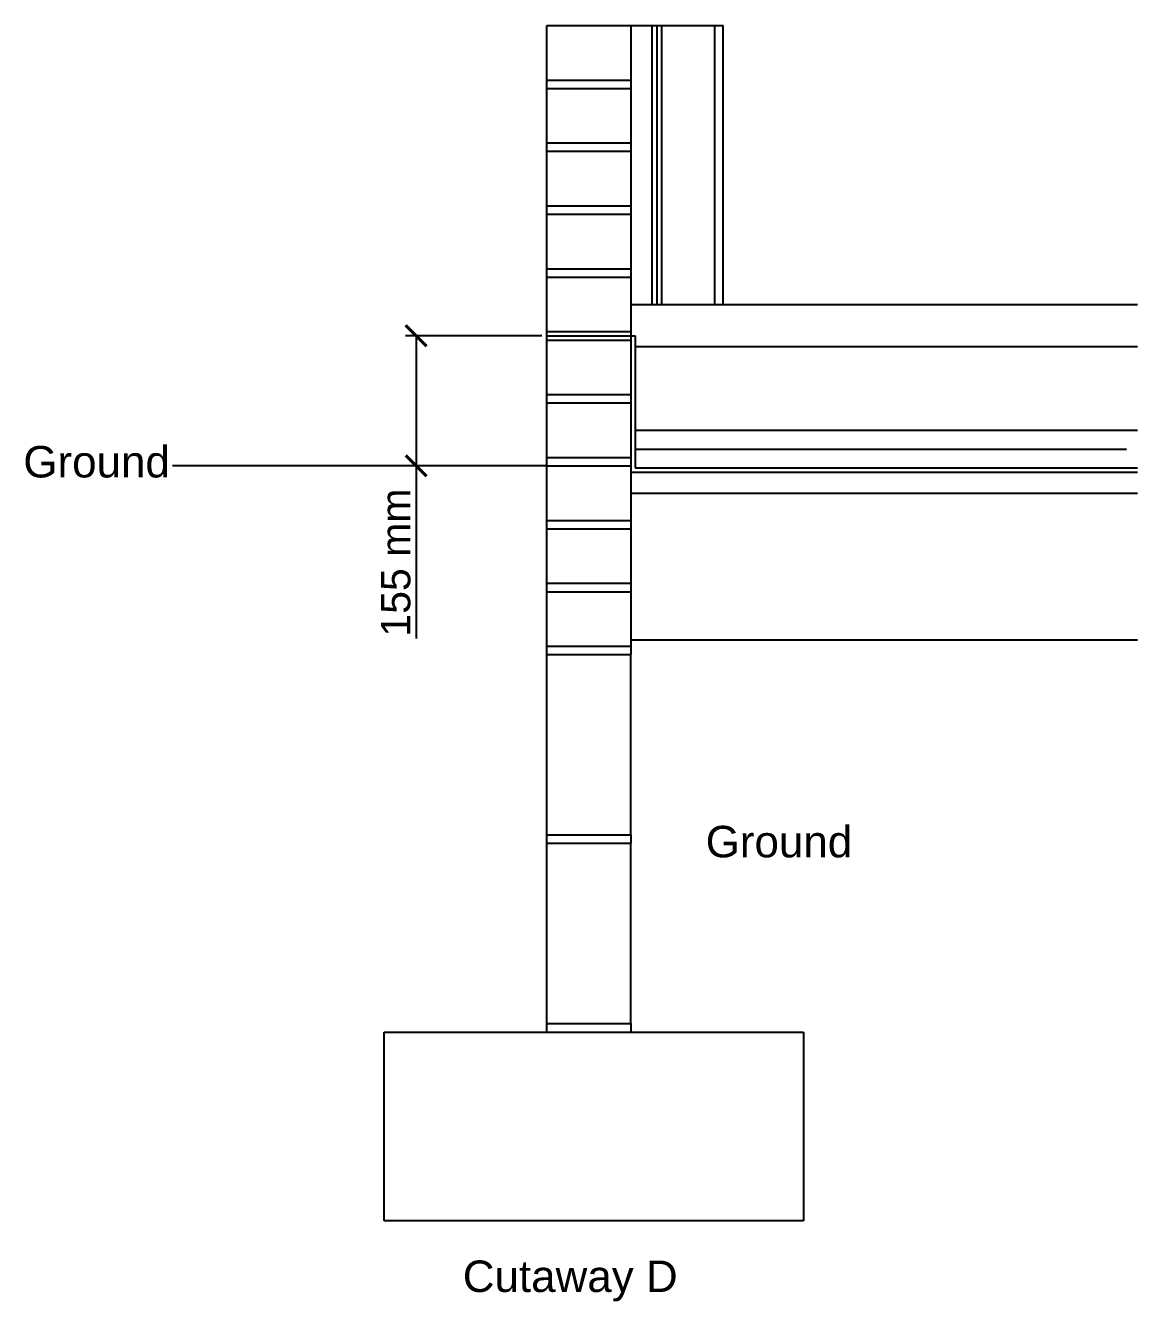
# Model space of a CAD drawing. Header units: millimetres. Extents: x -11841 to 102307, y -68819 to 40378.
# Drawn here: x 37252 to 39903, y -3698 to -656 of the extents above; entities that cross this region are included whole.
import ezdxf

# ---------------------------------------------------------------- set-up
doc = ezdxf.new("R2010")
doc.units = ezdxf.units.MM
doc.styles.get("Standard").update_dxf_attribs({"font": 'Arial.ttf'})
doc.linetypes.add('BATTING', pattern='A,0.00254,-2.54,[134,ltypeshp.shx,S=2.54,R=0,X=-2.54,Y=0],-5.08,[134,ltypeshp.shx,S=2.54,R=180,X=2.54,Y=0],-2.54', length=10.16254)
doc.dimstyles.new('JRMStyle', dxfattribs={"dimtxt": 3.5, "dimasz": 2.5, "dimexe": 1.25, "dimexo": 0.625, "dimtad": 1, "dimdec": 0, "dimdsep": 46, "dimtxsty": 'Standard', "dimblk": 'ARCHTICK', "dimblk1": 'ARCHTICK', "dimblk2": 'ARCHTICK', "dimcen": 2.5, "dimadec": 0, "dimazin": 0, "dimtfac": 1, "dimtdec": 0, "dimtmove": 0, "dimatfit": 3, "dimldrblk": 'ARCHTICK', "dimfxl": 1, "dimarcsym": 0})

# ---------------------------------------------------------------- blocks, each defined once
blk = doc.blocks.new('_ArchTick')
at = {"color": 0, "linetype": 'ByBlock', "const_width": 0.15}
blk.add_lwpolyline([(-0.5, -0.5), (0.5, 0.5)], dxfattribs=at)
blk = doc.blocks.new('*D79')
at = {"color": 0, "lineweight": -2, "ltscale": 0.58, "transparency": 16777216}
for p, q in [((38482.46544059785, -1395.600766150725), (38158.09673336643, -1395.600766150724)), ((38183.09673336643, -1395.600766150724), (38183.09673336643, -1705.600766150724)), ((38482.46544059785, -1705.600766150725), (38158.09673336643, -1705.600766150724)), ((38183.09673336643, -1705.600766150724), (38183.09673336643, -2116.896809806932))]:
    blk.add_line(p, q, dxfattribs=at)
at = {"layer": 'Defpoints', "color": 0, "ltscale": 0.58, "transparency": 16777216}
for p in [(38494.96544059785, -1395.600766150725), (38183.09673336643, -1705.600766150724), (38494.96544059785, -1705.600766150725)]:
    blk.add_point(p, dxfattribs=at)
at = {"color": 0, "lineweight": -2, "ltscale": 0.58, "transparency": 16777216, "xscale": 50, "yscale": 50, "zscale": 50}
for p, rotation in [((38183.09673336643, -1395.600766150724), 90), ((38183.09673336643, -1705.600766150724), 270)]:
    blk.add_blockref('_ArchTick', p, dxfattribs=dict(at, rotation=rotation))
at = {"color": 0, "ltscale": 0.58, "transparency": 16777216, "insert": (38134.85662422591, -1936.248787978822), "char_height": 70, "attachment_point": 5, "rotation": 90}
blk.add_mtext('155 mm', dxfattribs=at)

msp = doc.modelspace()

# ---------------------------------------------------------------- linework, layer by layer
for p, q in [((38494.96544059785, -785.6007661507238), (38494.96544059785, -655.6007661507238)), ((38494.96544059785, -655.6007661507238), (38694.96544059785, -655.6007661507238)), ((38694.96544059785, -655.6007661507238), (38694.96544059785, -785.6007661507238)), ((38694.96544059785, -655.6007661507238), (38894.96544059785, -655.6007661507238)), ((38744.96544059785, -655.6007661507239), (38744.96544059785, -1320.600766150724)), ((38768.96544059785, -1320.600766150724), (38768.96544059784, -655.6007661507238)), ((38894.96544059785, -1320.600766150724), (38894.96544059785, -655.6007661507238)), ((38894.96544059785, -655.6007661507238), (38914.96544059785, -655.6007661507238)), ((38914.96544059785, -1320.600766150724), (38914.96544059785, -655.6007661507238)), ((38494.96544059785, -805.6007661507238), (38494.96544059785, -785.6007661507238)), ((38494.96544059785, -785.6007661507238), (38694.96544059785, -785.6007661507238)), ((38694.96544059785, -785.6007661507238), (38694.96544059785, -805.6007661507238)), ((38494.96544059785, -935.6007661507238), (38494.96544059785, -805.6007661507238)), ((38494.96544059785, -805.6007661507238), (38694.96544059785, -805.6007661507238)), ((38694.96544059785, -805.6007661507238), (38694.96544059785, -935.6007661507238)), ((38494.96544059785, -955.6007661507238), (38494.96544059785, -935.6007661507238)), ((38494.96544059785, -935.6007661507238), (38694.96544059785, -935.6007661507238)), ((38694.96544059785, -935.6007661507238), (38694.96544059785, -955.6007661507238)), ((38494.96544059785, -1085.600766150724), (38494.96544059785, -955.6007661507238)), ((38494.96544059785, -955.6007661507238), (38694.96544059785, -955.6007661507238)), ((38694.96544059785, -955.6007661507238), (38694.96544059785, -1085.600766150724)), ((38494.96544059785, -1105.600766150724), (38494.96544059785, -1085.600766150724)), ((38494.96544059785, -1085.600766150724), (38694.96544059785, -1085.600766150724)), ((38694.96544059785, -1085.600766150724), (38694.96544059785, -1105.600766150724)), ((38494.96544059785, -1235.600766150724), (38494.96544059785, -1105.600766150724)), ((38494.96544059785, -1105.600766150724), (38694.96544059785, -1105.600766150724)), ((38694.96544059785, -1105.600766150724), (38694.96544059785, -1235.600766150724)), ((38494.96544059785, -1255.600766150724), (38494.96544059785, -1235.600766150724)), ((38494.96544059785, -1235.600766150724), (38694.96544059785, -1235.600766150724)), ((38694.96544059785, -1235.600766150724), (38694.96544059785, -1255.600766150724)), ((38494.96544059785, -1385.600766150724), (38494.96544059785, -1255.600766150724)), ((38494.96544059785, -1255.600766150724), (38694.96544059785, -1255.600766150724)), ((38694.96544059785, -1255.600766150724), (38694.96544059785, -1385.600766150724)), ((38694.96544059785, -1320.600766150724), (39902.75506659667, -1320.600766150724)), ((38494.96544059785, -1405.600766150724), (38494.96544059785, -1385.600766150724)), ((38494.96544059785, -1385.600766150724), (38694.96544059785, -1385.600766150724)), ((38494.96544059785, -1395.600766150724), (38694.96544059785, -1395.600766150724)), ((38694.96544059785, -1385.600766150724), (38694.96544059785, -1405.600766150724)), ((38694.96544059785, -1395.600766150724), (38704.96544059785, -1395.600766150724)), ((38704.96544059785, -1395.600766150724), (38704.96544059785, -1710.600766150724)), ((38494.96544059785, -1535.600766150724), (38494.96544059785, -1405.600766150724)), ((38494.96544059785, -1405.600766150724), (38694.96544059785, -1405.600766150724)), ((38694.96544059785, -1405.600766150724), (38694.96544059785, -1535.600766150724)), ((38704.96544059785, -1420.600766150724), (39902.75506659667, -1420.600766150724)), ((38494.96544059785, -1555.600766150724), (38494.96544059785, -1535.600766150724)), ((38494.96544059785, -1535.600766150724), (38694.96544059785, -1535.600766150724)), ((38694.96544059785, -1535.600766150724), (38694.96544059785, -1555.600766150724)), ((38494.96544059785, -1685.600766150724), (38494.96544059785, -1555.600766150724)), ((38494.96544059785, -1555.600766150724), (38694.96544059785, -1555.600766150724)), ((38694.96544059785, -1555.600766150724), (38694.96544059785, -1685.600766150724)), ((38704.96544059785, -1620.600766150724), (39902.75506659667, -1620.600766150724)), ((38494.96544059785, -1705.600766150724), (38494.96544059785, -1685.600766150724)), ((38494.96544059785, -1685.600766150724), (38694.96544059785, -1685.600766150724)), ((38694.96544059785, -1685.600766150724), (38694.96544059785, -1705.600766150724)), ((38494.96544059785, -1705.600766150724), (37602.00483034423, -1705.600766150724)), ((38494.96544059785, -1835.600766150724), (38494.96544059785, -1705.600766150724)), ((38494.96544059785, -1705.600766150724), (38694.96544059785, -1705.600766150724)), ((38694.96544059785, -1705.600766150724), (38694.96544059785, -1835.600766150724)), ((38694.96544059785, -1720.600766150724), (39902.75506659667, -1720.600766150724)), ((38704.96544059785, -1710.600766150724), (39902.75506659667, -1710.600766150724)), ((38694.96544059785, -1770.600766150724), (39902.75506659667, -1770.600766150724)), ((38494.96544059785, -1855.600766150724), (38494.96544059785, -1835.600766150724)), ((38494.96544059785, -1835.600766150724), (38694.96544059785, -1835.600766150724)), ((38494.96544059785, -1985.600766150724), (38494.96544059785, -1855.600766150724)), ((38494.96544059785, -1855.600766150724), (38694.96544059785, -1855.600766150724)), ((38694.96544059785, -1835.600766150724), (38694.96544059785, -1855.600766150724)), ((38694.96544059785, -1855.600766150724), (38694.96544059785, -1985.600766150724)), ((38494.96544059785, -2005.600766150724), (38494.96544059785, -1985.600766150724)), ((38494.96544059785, -1985.600766150724), (38694.96544059785, -1985.600766150724)), ((38494.96544059785, -2135.600766150724), (38494.96544059785, -2005.600766150724)), ((38494.96544059785, -2005.600766150724), (38694.96544059785, -2005.600766150724)), ((38694.96544059785, -1985.600766150724), (38694.96544059785, -2005.600766150724)), ((38694.96544059785, -2005.600766150724), (38694.96544059785, -2135.600766150724)), ((38694.96544059785, -2120.600766150724), (39902.75506659667, -2120.600766150724)), ((38494.96544059785, -2155.600766150724), (38494.96544059785, -2135.600766150724)), ((38494.96544059785, -2135.600766150724), (38694.96544059785, -2135.600766150724)), ((38494.96544059785, -2585.600766150724), (38494.96544059785, -2155.600766150724)), ((38494.96544059785, -2155.600766150724), (38694.96544059785, -2155.600766150724)), ((38694.96544059785, -2135.600766150724), (38694.96544059785, -2155.600766150724)), ((38694.96544059785, -2585.600766150724), (38694.96544059785, -2155.600766150724)), ((38494.96544059785, -2605.600766150724), (38494.96544059785, -2585.600766150724)), ((38494.96544059785, -2585.600766150724), (38694.96544059785, -2585.600766150724)), ((38694.96544059785, -2585.600766150724), (38694.96544059785, -2605.600766150724)), ((38494.96544059785, -3035.600766150724), (38494.96544059785, -2605.600766150724)), ((38494.96544059785, -2605.600766150724), (38694.96544059785, -2605.600766150724)), ((38694.96544059785, -3035.600766150724), (38694.96544059785, -2605.600766150724)), ((38494.96544059785, -3055.600766150724), (38494.96544059785, -3035.600766150724)), ((38494.96544059785, -3035.600766150724), (38694.96544059785, -3035.600766150724)), ((38694.96544059785, -3035.600766150724), (38694.96544059785, -3055.600766150724)), ((38106.96544059785, -3505.600766150724), (38106.96544059785, -3055.600766150724)), ((38106.96544059785, -3055.600766150724), (39106.96544059785, -3055.600766150724)), ((39106.96544059785, -3055.600766150724), (39106.96544059785, -3505.600766150724)), ((39106.96544059785, -3505.600766150724), (38106.96544059785, -3505.600766150724))]:
    msp.add_line(p, q)
at = {"linetype": 'BATTING', "ltscale": 0.58}
msp.add_line((38744.96544059785, -655.6007661507239), (38768.96544059784, -655.6007661507239), dxfattribs=at)
at = {"linetype": 'BATTING', "ltscale": 0.05}
msp.add_line((38756.96544059785, -655.6007661507239), (38756.96544059785, -1320.600766150724), dxfattribs=at)
at = {"linetype": 'BATTING', "ltscale": 0.2}
msp.add_line((38704.96544059785, -1665.600766150724), (39876.47577240085, -1665.600766150724), dxfattribs=at)

# ---------------------------------------------------------------- texts
at = {"char_height": 75, "attachment_point": 1}
for s, width, heights, insert in [('Ground', 822.1976784052094, [0], (37246.71819063515, -1658.206213613776)), ('Ground', 822.1976784052094, [0], (38873.34062111471, -2564.05388095332)), ('Cutaway D', 789.8772574001341, [96.80873337673256], (38294.31420710986, -3600.479001746522))]:
    msp.add_mtext_dynamic_manual_height_columns(s, width=width, gutter_width=12.5, heights=heights, dxfattribs=dict(at, insert=insert))

# ---------------------------------------------------------------- dimensions: what is measured, and where the dimension line sits
at = {"ltscale": 0.58}
dim = msp.add_linear_dim(base=(38183.09673336643, -1705.600766150724), p1=(38494.96544059785, -1395.600766150725), p2=(38494.96544059785, -1705.600766150725), angle=90, text='155 mm', dimstyle='JRMStyle', override={"dimpost": 'mm'}, dxfattribs=at)
dim.commit()
dim.dimension.update_dxf_attribs({"geometry": '*D79', "text_midpoint": (38134.85662422591, -1936.248787978822)})

doc.saveas('drawing.dxf')
